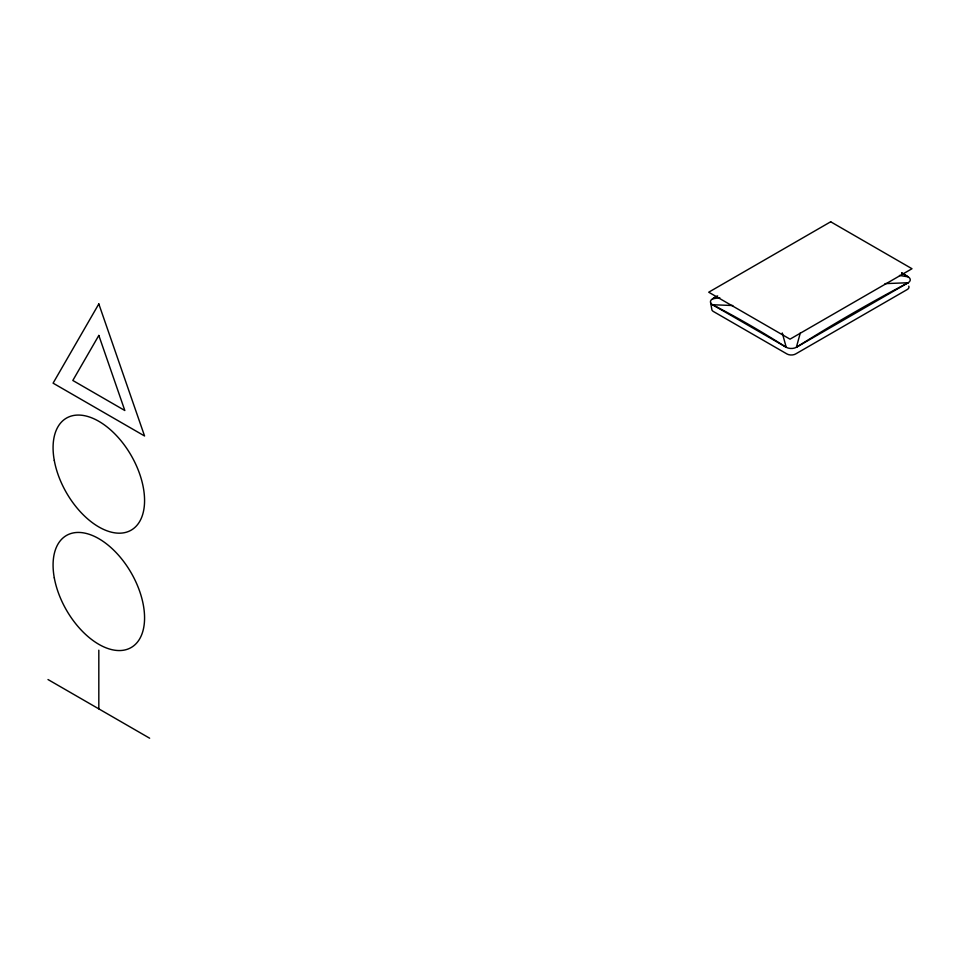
<?xml version="1.0" encoding="UTF-8"?>
<svg xmlns="http://www.w3.org/2000/svg" width="960" height="960" viewBox="0 0 960 960"><rect width="100%" height="100%" fill="white"/><g stroke="black" fill="none" stroke-linecap="round" stroke-linejoin="round"><path stroke-width="1.44" d="M800.304 332.964L796.38 347.28A7.188 4.152 0 0 1 786.216 347.28A960.912 554.784 60 0 0 712.512 304.74A7.188 4.152 0 0 1 712.512 298.872A1719.24 992.604 -60 0 1 716.328 296.472M717.66 295.896L712.512 298.872L719.772 297.684M884.988 283.644L908.184 282.732A7.188 4.152 0 0 0 908.184 276.864A960.912 554.784 60 0 0 901.836 272.832M732.816 305.532L712.512 304.74L786.216 347.28L782.28 332.964M899.484 275.436L908.184 276.864L901.728 273.132M48 679.536L149.652 738.216M710.652 302.88L711.936 309.996A6.096 3.516 0 0 0 713.52 311.568L786.984 353.976A6.096 3.516 0 0 0 795.612 353.976L907.188 289.56A6.096 3.516 0 0 0 908.76 286.164M98.82 650.184L98.82 708.876M98.82 303.936L53.088 383.16L144.564 435.984L98.82 303.936M98.82 335.436L72.816 380.472L124.824 410.508L98.82 335.436M830.688 221.784L708.708 292.212L790.02 339.156L912 268.728L830.688 221.784M908.184 282.732L796.38 347.28A1719.24 992.604 -60 0 1 908.184 282.732M54.288 577.848A64.692 37.344 60 0 0 130.14 648.084A64.692 37.344 60 0 0 112.044 548.568A64.692 37.344 60 0 0 54.288 577.848M54.288 460.476A64.692 37.344 60 0 0 130.14 530.712A64.692 37.344 60 0 0 112.044 431.196A64.692 37.344 60 0 0 54.288 460.476"/></g></svg>
